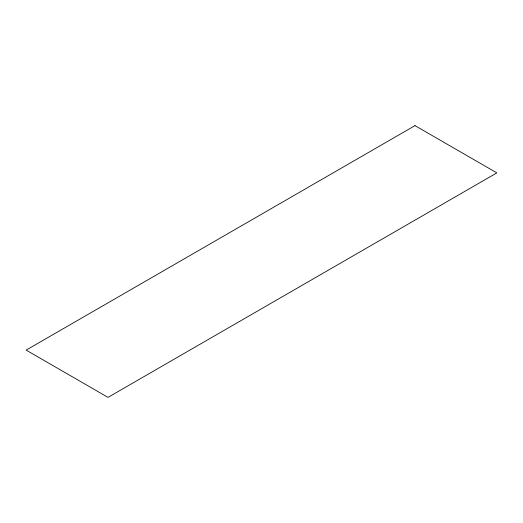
<?xml version="1.0" encoding="UTF-8"?>
<svg xmlns="http://www.w3.org/2000/svg" width="523" height="523" viewBox="0 0 523 523"><rect width="100%" height="100%" fill="white"/><g stroke="black" fill="none" stroke-linecap="round" stroke-linejoin="round"><path stroke-width="0.78" d="M414.987 125.625L26.15 350.116L108.013 397.375L496.85 172.884L414.987 125.625"/></g></svg>
